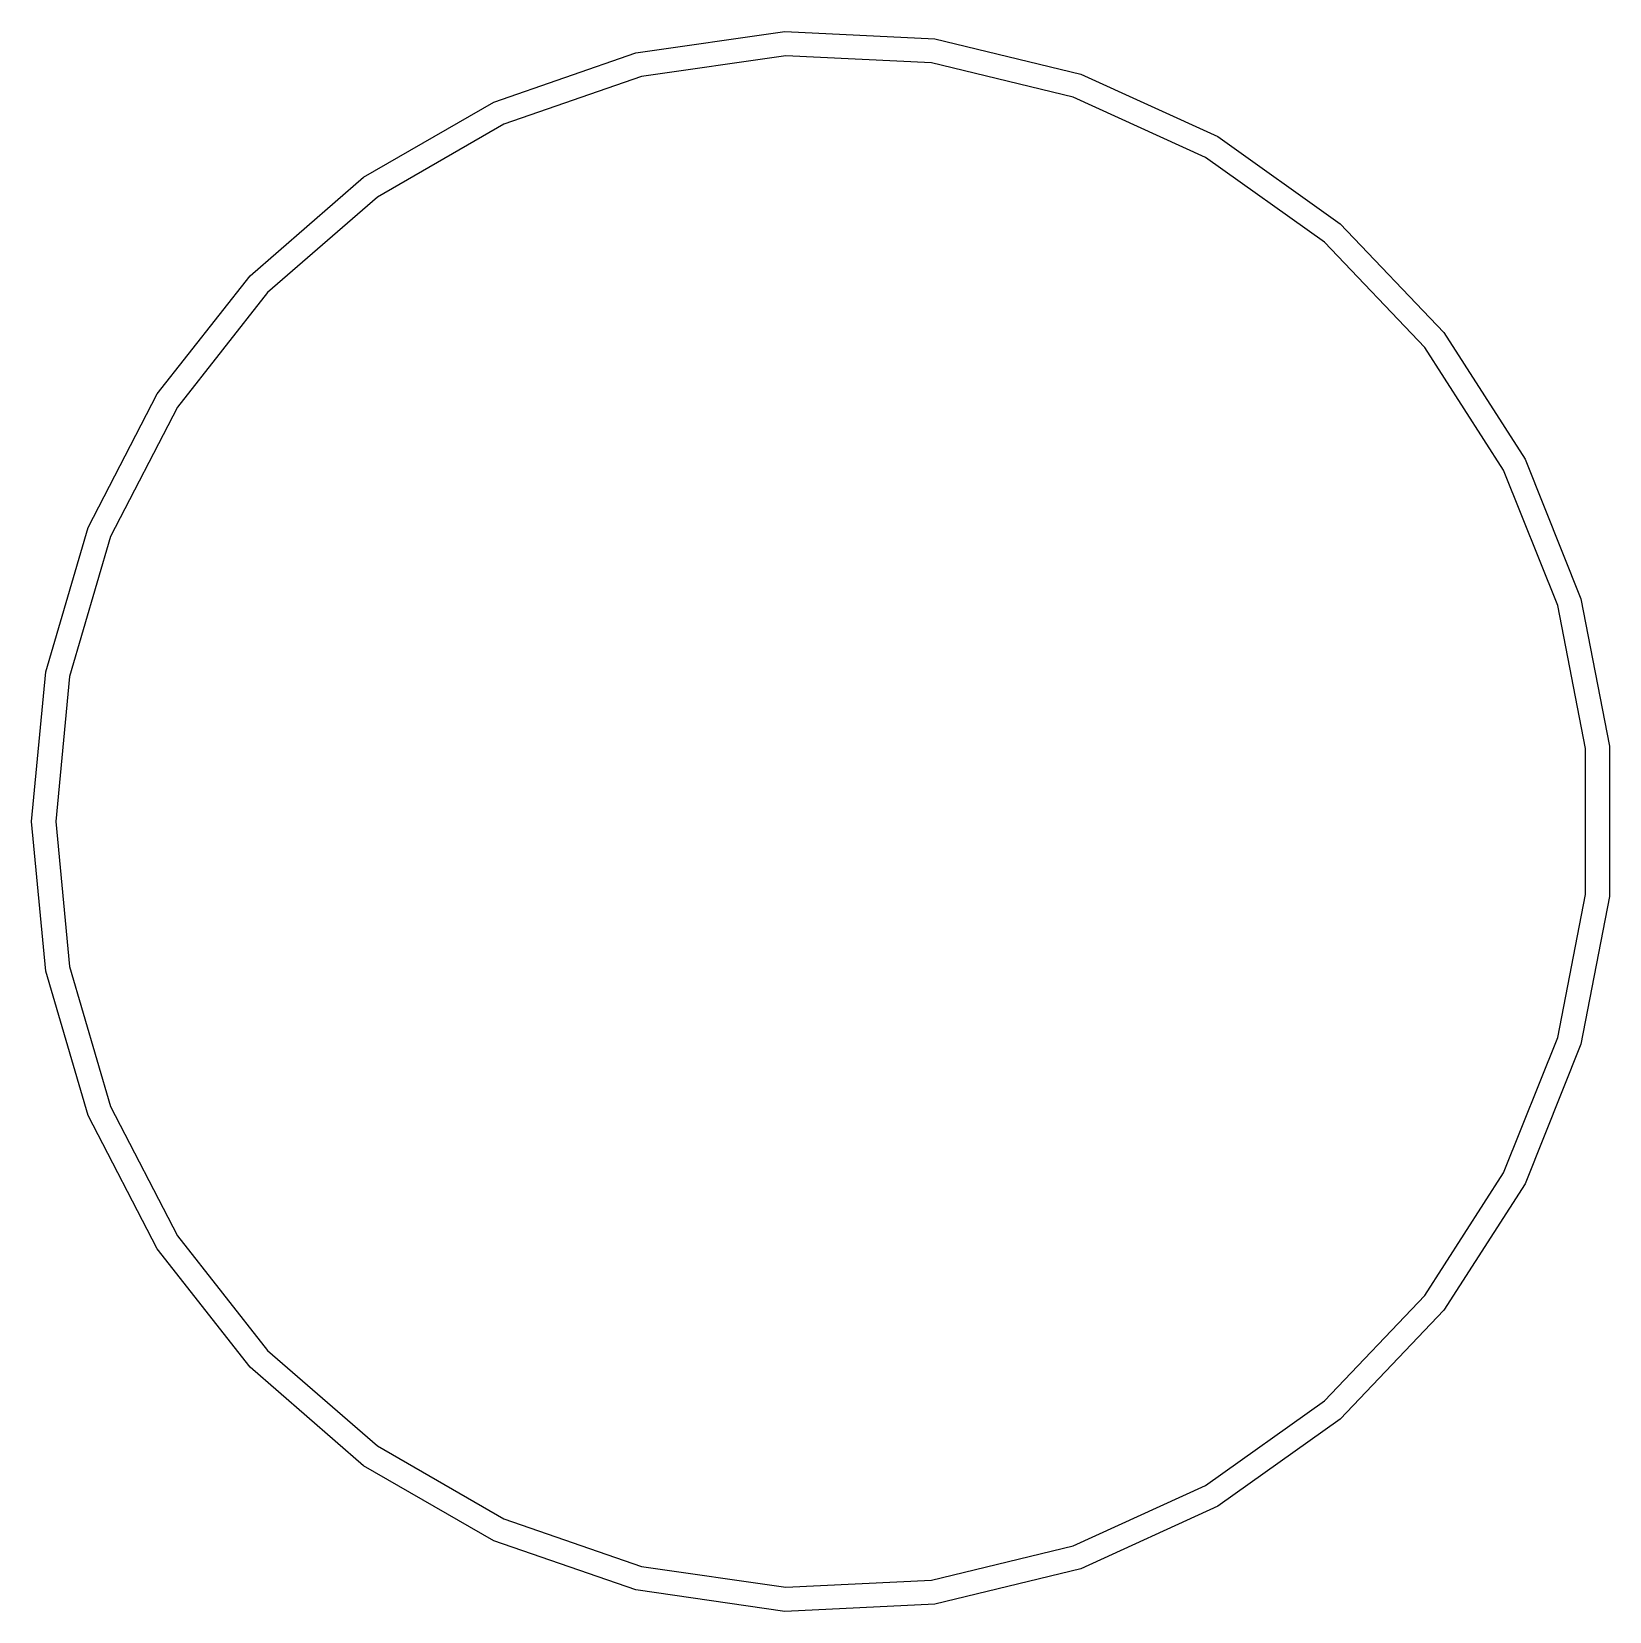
# Model space of a CAD drawing. Extents: x 0 to 214, y -130 to 23.
# Drawn here: x 92.96 to 102.1, y -104.58 to -95.43 of the extents above; entities that cross this region are included whole.
import ezdxf

# ---------------------------------------------------------------- set-up
doc = ezdxf.new("R2010")
doc.units = 0
doc.layers.add('BLACK', color=7, linetype='CONTINUOUS')

msp = doc.modelspace()

# ---------------------------------------------------------------- linework, layer by layer
at = {"layer": 'BLACK', "linetype": 'CONTINUOUS'}
for p, q in [((96.4602, -95.5491), (97.3221, -95.4252)), ((97.3221, -95.4252), (98.1918, -95.4666)), ((98.1918, -95.4666), (99.038, -95.6719)), ((95.6374, -95.8339), (96.4602, -95.5491)), ((97.3287, -95.565), (96.4932, -95.6852)), ((98.1719, -95.6052), (97.3287, -95.565)), ((98.9922, -95.8042), (98.1719, -95.6052)), ((96.4932, -95.6852), (95.6956, -95.9612)), ((99.038, -95.6719), (99.83, -96.0336)), ((94.8833, -96.2692), (95.6374, -95.8339)), ((99.76, -96.1548), (98.9922, -95.8042)), ((95.6956, -95.9612), (94.9645, -96.3833)), ((99.83, -96.0336), (100.539, -96.5387)), ((100.448, -96.6445), (99.76, -96.1548)), ((94.2253, -96.8394), (94.8833, -96.2692)), ((94.9645, -96.3833), (94.3266, -96.936)), ((100.539, -96.5387), (101.14, -97.1688)), ((101.03, -97.2554), (100.448, -96.6445)), ((93.6871, -97.5239), (94.2253, -96.8394)), ((94.3266, -96.936), (93.8048, -97.5996)), ((101.14, -97.1688), (101.611, -97.9013)), ((101.486, -97.9655), (101.03, -97.2554)), ((93.2881, -98.2978), (93.6871, -97.5239)), ((93.8048, -97.5996), (93.418, -98.3498)), ((101.611, -97.9013), (101.934, -98.7097)), ((101.8, -98.7491), (101.486, -97.9655)), ((93.0428, -99.1332), (93.2881, -98.2978)), ((93.418, -98.3498), (93.1802, -99.1597)), ((101.934, -98.7097), (102.099, -99.5646)), ((101.96, -99.578), (101.8, -98.7491)), ((92.96, -100), (93.0428, -99.1332)), ((93.1802, -99.1597), (93.1, -100)), ((101.96, -100.422), (101.96, -99.578)), ((102.099, -99.5646), (102.099, -100.435)), ((93.0428, -100.867), (92.96, -100)), ((93.1, -100), (93.1802, -100.84)), ((101.8, -101.251), (101.96, -100.422)), ((102.099, -100.435), (101.934, -101.29)), ((93.2881, -101.702), (93.0428, -100.867)), ((93.1802, -100.84), (93.418, -101.65)), ((101.486, -102.035), (101.8, -101.251)), ((101.934, -101.29), (101.611, -102.099)), ((93.418, -101.65), (93.8048, -102.4)), ((93.6871, -102.476), (93.2881, -101.702)), ((101.03, -102.745), (101.486, -102.035)), ((101.611, -102.099), (101.14, -102.831)), ((94.2253, -103.161), (93.6871, -102.476)), ((93.8048, -102.4), (94.3266, -103.064)), ((100.448, -103.356), (101.03, -102.745)), ((101.14, -102.831), (100.539, -103.461)), ((94.3266, -103.064), (94.9645, -103.617)), ((94.8833, -103.731), (94.2253, -103.161)), ((99.76, -103.845), (100.448, -103.356)), ((100.539, -103.461), (99.83, -103.966)), ((94.9645, -103.617), (95.6956, -104.039)), ((95.6374, -104.166), (94.8833, -103.731)), ((98.9922, -104.196), (99.76, -103.845)), ((99.83, -103.966), (99.038, -104.328)), ((95.6956, -104.039), (96.4932, -104.315)), ((96.4602, -104.451), (95.6374, -104.166)), ((98.1719, -104.395), (98.9922, -104.196)), ((96.4932, -104.315), (97.3287, -104.435)), ((97.3287, -104.435), (98.1719, -104.395)), ((99.038, -104.328), (98.1918, -104.533)), ((97.3221, -104.575), (96.4602, -104.451)), ((98.1918, -104.533), (97.3221, -104.575))]:
    msp.add_line(p, q, dxfattribs=at)

doc.saveas('drawing.dxf')
